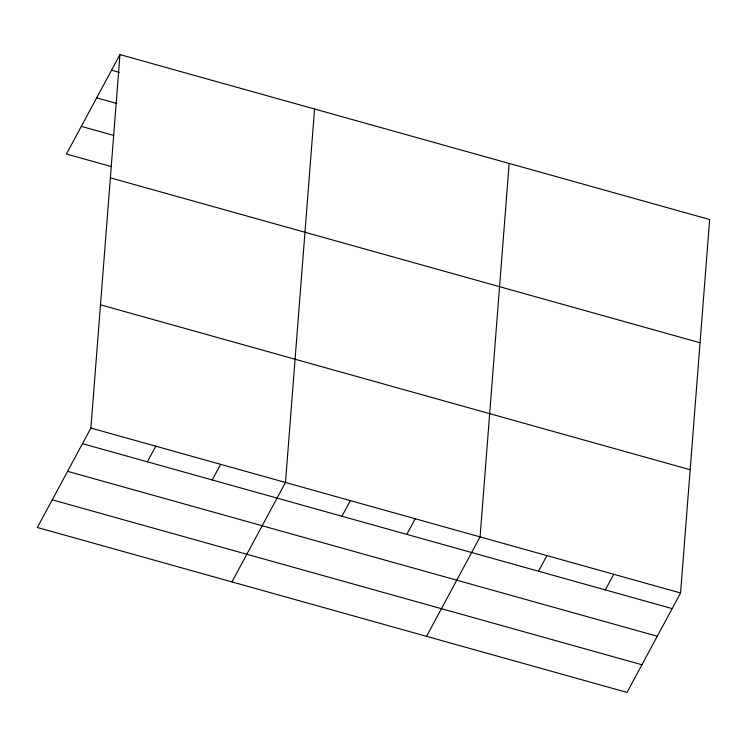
<?xml version="1.0" encoding="UTF-8"?>
<svg xmlns="http://www.w3.org/2000/svg" width="747" height="747" viewBox="0 0 747 747"><rect width="100%" height="100%" fill="white"/><g stroke="black" fill="none" stroke-linecap="round" stroke-linejoin="round"><path stroke-width="1.12" d="M90.891 428.05L119.968 54.587L709.65 219.515L680.573 592.978L627.032 692.413L37.35 527.485L90.891 428.05L680.573 592.978M314.562 109.015L285.485 482.478L231.944 581.913M509.155 163.444L480.078 536.897L426.537 636.341M119.968 54.587L66.427 154.022L111.163 166.534M147.346 461.814L155.759 446.192M212.213 479.957L220.617 464.335M341.939 516.242L350.352 500.611M406.807 534.376L415.22 518.754M538.503 571.212L546.916 555.591M605.331 589.906L613.745 574.284M111.555 70.209L119.38 72.403M96.662 97.866L116.793 103.497M81.32 126.364L113.749 135.44M110.369 177.833L700.051 342.761M100.49 304.804L690.172 469.732M82.478 443.671L672.16 608.6M67.585 471.329L657.267 636.257M52.243 499.827L641.925 664.755"/></g></svg>
